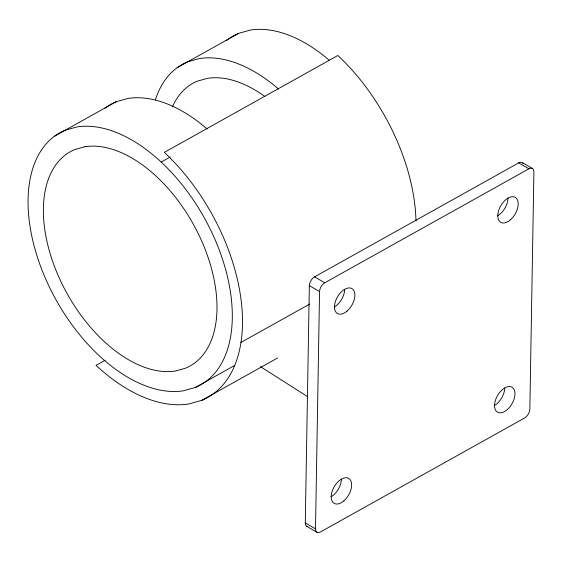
<?xml version="1.0" encoding="UTF-8"?>
<svg xmlns="http://www.w3.org/2000/svg" width="562" height="562" viewBox="0 0 562 562"><rect width="100%" height="100%" fill="white"/><g stroke="black" fill="none" stroke-linecap="round" stroke-linejoin="round"><path stroke-width="0.84" d="M307.758 526.636A7.222 4.152 -59.8 0 1 305.292 522.92L309.346 285.637A7.222 4.152 -59.8 0 1 314.551 276.855L518.691 162.875A7.222 4.152 -59.8 0 1 523.06 163.373M315.5 528.856L319.553 291.573A7.222 4.152 -59.8 0 1 324.759 282.791L528.898 168.811A7.222 4.152 -59.8 0 1 533.9 171.895L529.847 409.178A7.222 4.152 -59.8 0 1 524.641 417.959L320.502 531.94A7.222 4.152 -59.8 0 1 315.5 528.856L305.292 522.92M54.584 136.159L116.158 101.743L128.024 98.441A144.378 84.721 60.8 0 1 207.16 128.986M177.072 67.77L238.646 33.355L250.504 30.046A144.378 84.721 60.8 0 1 329.002 60.043M161.217 162.053L170.356 156.953M105.213 360.242L96.046 365.363A158.814 93.201 60.8 0 0 188.699 403.994L201.744 400.362L277.544 357.994M240.958 342.448L309.753 304.035M195.239 387.499A144.378 84.721 60.8 0 0 213.321 235.71A144.378 84.721 60.8 0 0 76.987 126.935L65.122 130.236A144.378 84.721 60.8 0 0 47.039 282.026A144.378 84.721 60.8 0 0 183.374 390.801L195.239 387.499L234.719 365.412M522.267 162.601L532.474 168.53M518.691 162.875L528.898 168.811M314.551 276.855L324.759 282.791M309.346 285.637L319.553 291.573M306.719 526.285L316.926 532.214M260.417 366.607L307.66 396.716M201.744 400.362A158.814 93.201 60.8 0 0 240.459 295.38A158.814 93.201 60.8 0 0 164.322 152.372L337.839 55.49A158.814 93.201 60.8 0 1 415.971 220.845M226.177 40.766A144.378 84.721 60.8 0 1 228.102 39.277M228.804 38.771A144.378 84.721 60.8 0 1 238.646 33.355M155.386 99.797A144.378 84.721 60.8 0 1 187.61 61.848L199.468 58.546A144.378 84.721 60.8 0 1 278.612 89.091M172.408 106.942A122.72 72.013 60.8 0 1 197.367 81.146L207.448 78.336A122.72 72.013 60.8 0 1 264.85 96.46M344.661 289.423A14.436 8.311 -59.8 0 1 334.257 306.985M507.978 198.077A14.436 8.311 -59.8 0 1 497.7 215.724M341.422 479.246A14.436 8.311 -59.8 0 1 331.011 496.808M504.732 388.061A14.436 8.311 -59.8 0 1 494.328 405.623M104.328 108.642A144.378 84.721 60.8 0 1 116.158 101.743M84.967 146.724L74.879 149.534A122.72 72.013 60.8 0 0 59.509 278.555A122.72 72.013 60.8 0 0 175.4 371.011L185.481 368.201A122.72 72.013 60.8 0 0 200.852 239.18A122.72 72.013 60.8 0 0 84.967 146.724M347.112 311.039A14.436 8.311 -59.8 0 0 352.023 288.636A14.436 8.311 -59.8 0 0 334.861 303.487A14.436 8.311 -59.8 0 0 347.112 311.039M510.556 219.735A14.436 8.311 -59.8 0 0 515.242 197.388A14.436 8.311 -59.8 0 0 498.136 212.471A14.436 8.311 -59.8 0 0 510.556 219.735M507.184 409.684A14.436 8.311 -59.8 0 0 512.094 387.274A14.436 8.311 -59.8 0 0 494.932 402.132A14.436 8.311 -59.8 0 0 507.184 409.684M343.874 500.868A14.436 8.311 -59.8 0 0 348.784 478.459A14.436 8.311 -59.8 0 0 331.615 493.317A14.436 8.311 -59.8 0 0 343.874 500.868"/></g></svg>
